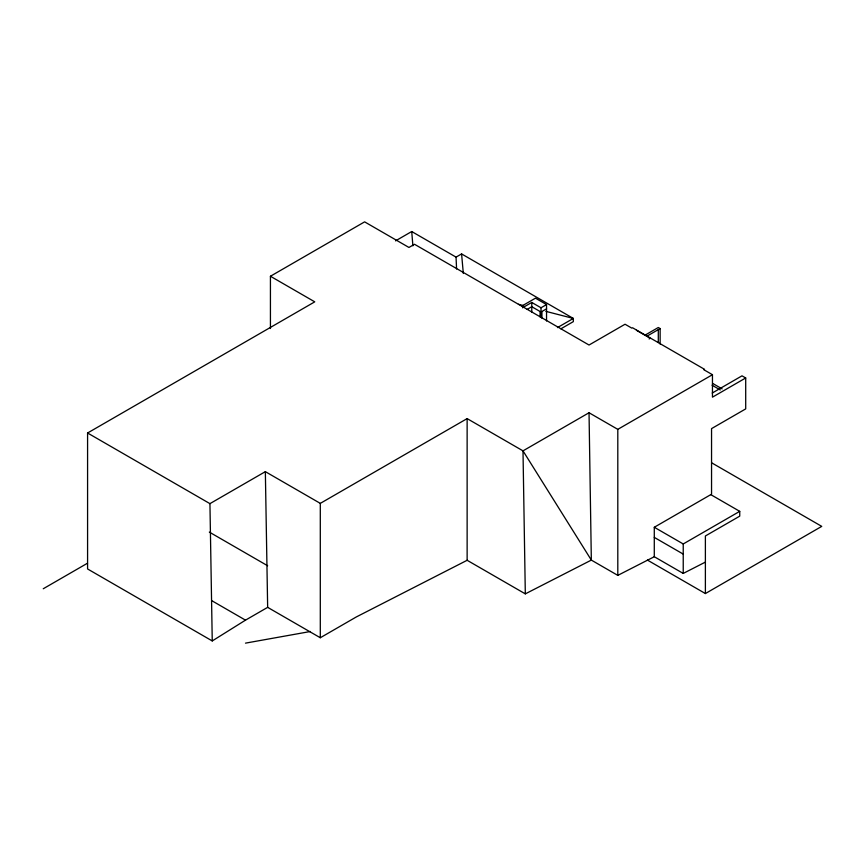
<?xml version="1.0" encoding="UTF-8"?>
<svg xmlns="http://www.w3.org/2000/svg" width="865" height="865" viewBox="0 0 865 865"><rect width="100%" height="100%" fill="white"/><g stroke="black" fill="none" stroke-linecap="round" stroke-linejoin="round"><path stroke-width="1.3" d="M540.074 316.904L540.084 311.508M541.003 317.433L541.014 307.778L546.55 304.577L535.467 298.176L521.714 306.124M541.923 318.255L541.933 311.508M546.539 320.991L546.55 304.577M270.431 328.516L270.431 276.249L314.752 301.842L87.581 432.997L87.581 568.965L212.249 640.943L245.498 620.151L267.653 607.349L320.299 637.743L356.315 616.95L467.132 560.282L525.314 593.866L591.336 560.098L617.805 575.376L654.286 556.725L683.231 573.43L705.386 562.099M270.431 276.249L364.619 221.862L408.95 247.455L414.497 244.265L589.033 345.027L625.049 324.234L631.818 328.138L632.51 327.738L704.543 369.333L703.851 369.733L712.457 374.707L712.457 397.165L745.706 377.973L745.706 408.896L711.549 428.618L711.549 494.196L654.286 527.261L654.286 556.725M395.565 240.859L411.718 231.528L456.05 257.121L456.579 268.993M456.05 257.121L461.586 253.921L573.333 318.439L573.333 321.639L560.866 328.83M522.503 307.799L531.77 302.447L541.014 307.778M43.25 588.762L87.516 563.202M527.153 309.378L531.77 306.707L541.003 312.038L546.55 308.837M87.581 432.997L209.936 503.646L265.35 471.652L320.299 503.376L467.132 418.606L523.001 450.86L591.336 560.098L589.033 412.746L523.001 450.86L525.314 593.866M557.46 327.597L573.333 318.439L545.88 311.357M644.533 335.447L658.297 327.5L660.136 328.57L660.136 344.054M646.663 336.344L660.136 328.57M649.128 338.939L650.285 338.269L636.435 330.279M589.033 412.746L617.805 429.354L712.457 374.707M712.209 393.045L742.008 375.832L745.706 377.973M654.286 527.261L683.231 543.966L739.737 511.345L739.737 516.146L705.386 535.976L705.386 593.552L647.442 560.098M705.386 593.552L821.75 526.374L711.722 462.851M245.498 643.138L310.394 631.504M518.427 304.275L523.649 305.626M712.771 383.476L722.134 388.882M712.09 385.228L720.285 389.953M710.792 494.639L739.737 511.345M654.286 537.392L683.231 554.097M209.33 532.094L267.653 565.764M211.709 600.634L245.498 620.151M461.586 253.921L463.326 273.491M411.718 231.528L412.897 245.801M265.35 471.652L267.653 607.349M209.936 503.646L212.249 640.943M683.231 543.966L683.231 573.43M658.297 329.63L658.297 342.54M617.805 429.354L617.805 575.376M531.77 302.447L531.77 312.114M467.132 418.606L467.132 560.271M320.299 503.376L320.299 637.743"/></g></svg>
